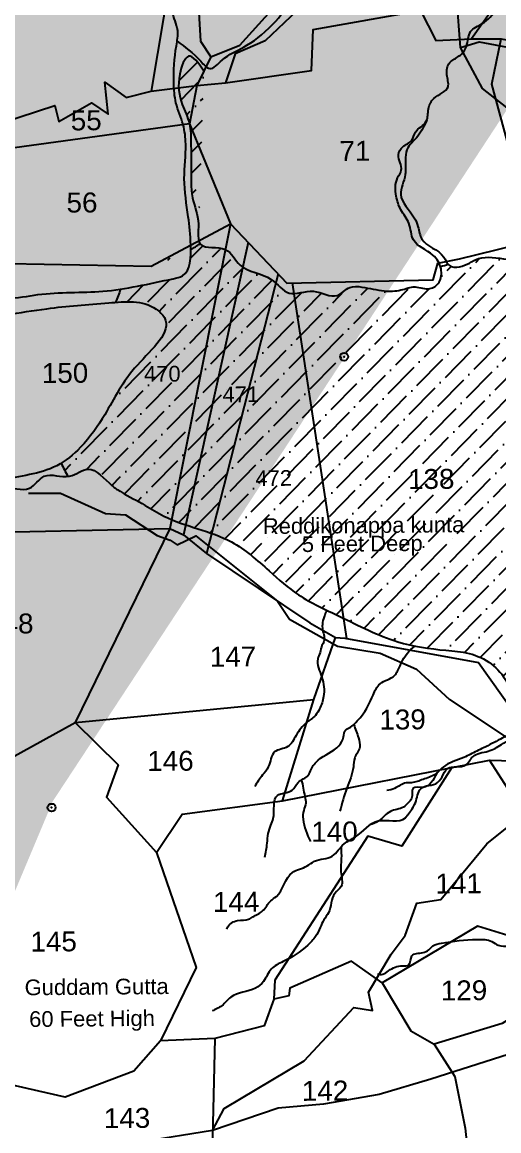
# Model space of a CAD drawing. Header units: inches. Extents: x 775633 to 782774, y 1566086 to 1574350.
# Drawn here: x 778771 to 779369, y 1570902 to 1572294 of the extents above; entities that cross this region are included whole.
import ezdxf
from ezdxf.enums import TextEntityAlignment as Align

# ---------------------------------------------------------------- set-up
doc = ezdxf.new("R2010")
doc.units = ezdxf.units.IN
doc.header["$MEASUREMENT"] = 0
doc.header["$PDMODE"] = 32
doc.header["$PDSIZE"] = 10
for name, color, linetype in [('PLOT', 7, 'Continuous'), ('PLOT NO', 7, 'Continuous'), ('ROADS', 6, 'Continuous'), ('STREAM', 4, 'Continuous'), ('tank', 4, 'Continuous'), ('VILLAGE NAME', 1, 'Continuous')]:
    doc.layers.add(name, color=color, linetype=linetype)
doc.styles.get("Standard").update_dxf_attribs({"font": 'arial.ttf'})
doc.linetypes.add('DOTS', pattern='A,1e-06,-3,["●",Standard,S=3,R=0,X=-1.25,Y=-1.25],-3', length=6.000001)
pattern_1 = [(45.51000898619894, (-725882.8851866524, -1537707.969483732), (9.487136345716396, 36.04716379213257), [46.23358375598424, -9.246716751196846, 0, -9.246716751196846])]

msp = doc.modelspace()

# ---------------------------------------------------------------- hatches: boundary and pattern name
at = {"layer": 'STREAM'}
h = msp.add_hatch(dxfattribs=at)
h.set_pattern_fill('ANSI36', color=4, scale=147.9474680191496, angle=0.5100089861989591, style=0)
h.set_pattern_definition(pattern_1)
edge = h.paths.add_edge_path()
edge.add_spline(control_points=[(778888.0947674213, 1571942.249309104), (778906.0674175455, 1571943.621728141), (778929.4768805464, 1571943.895383373), (778965.537255808, 1571909.685164966), (778904.7120147825, 1571860.046119701), (778880.6680664173, 1571808.174813827), (778850.145316388, 1571763.753286676), (778828.7497323204, 1571745.560548483), (778819.8193406942, 1571740.158344556)], knot_values=[687.4475450034502, 687.4475450034502, 687.4475450034502, 687.4475450034502, 713.6659355848765, 721.2752008645488, 755.9849847864906, 793.8907432272033, 819.6269429554839, 835.6328102319496, 835.6328102319496, 835.6328102319496, 835.6328102319496], degree=3, periodic=0)
edge.add_spline(control_points=[(778819.8193406942, 1571740.158344555), (778822.6800457507, 1571734.655040056), (778825.5407508074, 1571729.151735557), (778828.4014558643, 1571723.648431057)], knot_values=[0.02621023486247497, 0.02621023486247497, 0.02621023486247497, 0.02621023486247497, 9.458910608685201, 9.458910608685201, 9.458910608685201, 9.458910608685201], degree=3, periodic=0)
edge.add_spline(control_points=[(778828.4014558643, 1571723.648431057), (778829.1013993137, 1571723.724972584), (778838.2011348379, 1571725.111721169), (778857.5272051576, 1571742.352666433), (778877.5495307837, 1571715.395408788), (778900.6733689299, 1571700.535772965), (778923.4659540171, 1571689.073546099), (778943.7573637932, 1571676.129684137), (778955.1923393938, 1571670.912159593), (778958.512326384, 1571669.516057103)], knot_values=[570.409541596028, 570.409541596028, 570.409541596028, 570.409541596028, 571.4438740674337, 583.9407402024573, 602.4942412622689, 609.6379337460913, 627.0560290357306, 640.7375214490976, 646.2186833116612, 646.2186833116612, 646.2186833116612, 646.2186833116612], degree=3, periodic=0)
edge.add_line((778958.5123263842, 1571669.516057103), (779025.9254029891, 1572008.599564638))
edge.add_spline(control_points=[(779025.9254029889, 1572008.599564637), (779016.2908240475, 1572012.947651109), (778997.4132432479, 1572008.131157327), (778993.1091214269, 1572017.606645169), (778992.6464044866, 1572019.552722182)], knot_values=[132.6922681951101, 132.6922681951584, 132.6922681951584, 132.6922681951584, 148.6491287557309, 152.0180388227373, 152.0180388227373, 152.0180388227373, 152.0180388227373], degree=3, periodic=0)
edge.add_spline(control_points=[(778999.0028706775, 1572232.377899442), (778992.1265940117, 1572242.424159576), (778978.8844143329, 1572261.771022457), (778964.7827747781, 1572221.124848483), (778968.708639835, 1572194.469323109), (778982.8113454024, 1572167.117464762), (778982.5722506486, 1572140.376440338), (778983.8734433625, 1572109.818660572), (778981.4017987992, 1572074.288390283), (778994.2545327952, 1572047.541149212), (778991.309442301, 1572025.175666043), (778992.6464044866, 1572019.552722182)], knot_values=[0, 0, 0, 0, 13.57871532238463, 26.14958600847332, 45.60441899314641, 58.65912771742161, 71.09430079033505, 85.62333270070405, 105.7477728352393, 122.9582278421161, 132.6922681951102, 132.6922681951102, 132.6922681951102, 132.6922681951102], degree=3, periodic=0)
edge.add_line((778992.6464044868, 1572019.552722182), (778982.5160745761, 1572014.142462507))
edge.add_spline(control_points=[(778982.5160745762, 1572014.142462508), (778983.0450225149, 1571999.330820039), (778982.7154118784, 1571976.305504358), (778941.5469221442, 1571968.049860008), (778916.1470631401, 1571962.068522403), (778894.5801999874, 1571958.794655353)], knot_values=[134.2667623702977, 134.2667623702977, 134.2667623702977, 134.2667623705052, 154.5933270858329, 160.7754751888187, 194.5707788251395, 194.5707788251395, 194.5707788251395, 194.5707788251395], degree=3, periodic=0)
edge.add_spline(control_points=[(778894.5801999876, 1571958.794655353), (778892.4183891322, 1571953.279539937), (778890.2565782771, 1571947.764424521), (778888.0947674217, 1571942.249309103)], knot_values=[0, 0, 0, 0, 9.008784460029949, 9.008784460029949, 9.008784460029949, 9.008784460029949], degree=3, periodic=0)
h = msp.add_hatch(dxfattribs=at)
h.set_pattern_fill('ANSI36', color=4, scale=147.9474680191496, angle=0.5100089861989591, style=0)
h.set_pattern_definition(pattern_1)
edge = h.paths.add_edge_path()
edge.add_spline(control_points=[(779047.790511362, 1571986.273838157), (779046.6264354992, 1571987.076477277), (779038.7145758786, 1571993.388549583), (779034.1971792253, 1572004.866511167), (779025.9254029891, 1572008.599564638)], knot_values=[152.018038822689, 152.018038822689, 152.018038822689, 152.018038822689, 154.2507956193226, 167.9505723089263, 167.9505723089746, 167.9505723089746, 167.9505723089746], degree=3, periodic=0)
edge.add_line((779025.9254029891, 1572008.599564638), (778958.512326384, 1571669.516057102))
edge.add_spline(control_points=[(778958.5123263837, 1571669.516057102), (778964.3418179406, 1571667.064671689), (778970.3229996697, 1571664.910141784), (778976.365493245, 1571662.881413748)], knot_values=[646.2186833116612, 646.2186833116612, 646.2186833116612, 646.2186833116612, 655.8429339161721, 655.8429339161721, 655.8429339161721, 655.8429339161721], degree=3, periodic=0)
edge.add_line((778976.3654932452, 1571662.881413748), (779047.7905113625, 1571986.273838157))
edge = h.paths.add_edge_path()
edge.add_spline(control_points=[(779089.0501473257, 1571966.432167934), (779087.2887203905, 1571968.02354369), (779074.9911982941, 1571978.368346777), (779058.0070186539, 1571979.229479035), (779047.790511362, 1571986.273838157)], knot_values=[167.9505723089746, 167.9505723089746, 167.9505723089746, 167.9505723089746, 171.3429912265861, 190.9387725830392, 190.9387725830392, 190.9387725830392, 190.9387725830392], degree=3, periodic=0)
edge.add_line((779047.7905113623, 1571986.273838157), (778976.365493245, 1571662.881413748))
edge.add_spline(control_points=[(778976.365493245, 1571662.881413748), (778987.0881177275, 1571659.281362106), (778998.0038119403, 1571656.077457936), (779008.6075437667, 1571652.313857229)], knot_values=[655.8429339161721, 655.8429339161721, 655.8429339161721, 655.8429339161721, 672.9215164383656, 672.9215164383656, 672.9215164383656, 672.9215164383656], degree=3, periodic=0)
edge.add_line((779008.607543767, 1571652.313857229), (779089.0501473258, 1571966.432167934))
edge = h.paths.add_edge_path()
edge.add_spline(control_points=[(779111.9070155441, 1571953.172113948), (779109.8597929557, 1571953.099583894), (779101.3800360556, 1571953.76948527), (779094.7163915986, 1571961.312952607), (779089.0501473257, 1571966.432167934)], knot_values=[190.9387725830393, 190.9387725830393, 190.9387725830393, 190.9387725830393, 194.2449842418079, 205.1578832565673, 205.1578832565673, 205.1578832565673, 205.1578832565673], degree=3, periodic=0)
edge.add_line((779089.050147326, 1571966.432167934), (779008.6075437671, 1571652.31385723))
edge.add_spline(control_points=[(779008.6075437667, 1571652.313857229), (779017.2571768381, 1571649.243828143), (779044.027952926, 1571638.32741386), (779077.8570159627, 1571607.658500285), (779119.2140574004, 1571570.911074793), (779153.303157392, 1571555.825064093), (779172.5472626057, 1571546.52941919), (779174.1127435181, 1571545.769901631)], knot_values=[672.9215164383656, 672.9215164383656, 672.9215164383656, 672.9215164383656, 686.8527884299018, 717.0992592719932, 741.07956482844, 770.724284074509, 773.3520832219602, 773.3520832219602, 773.3520832219602, 773.3520832219602], degree=3, periodic=0)
edge.add_line((779174.1127435181, 1571545.769901631), (779111.9070155441, 1571953.172113949))
edge = h.paths.add_edge_path()
edge.add_spline(control_points=[(779174.1127435181, 1571545.769901631), (779196.5579455288, 1571534.880260699), (779236.9874176183, 1571514.014209268), (779292.045166976, 1571505.954862598), (779332.4059080135, 1571503.361636279), (779370.9826741456, 1571485.41315334), (779388.0606036417, 1571451.260612537), (779399.2166067315, 1571417.410237925), (779419.4529357152, 1571417.985801263), (779409.1355573046, 1571442.474107731), (779406.6944728186, 1571466.432189568), (779413.4954859258, 1571500.327576027), (779404.6384687985, 1571535.13388228), (779414.0812773008, 1571570.910756472), (779398.4177384488, 1571605.805546733), (779412.1925388807, 1571637.952038611), (779405.3707359112, 1571670.284131008), (779406.1765075158, 1571705.619742957), (779395.7264268224, 1571738.798714067), (779402.5817886787, 1571773.914745503), (779391.8255172027, 1571808.712075223), (779392.6991105971, 1571848.94663553), (779390.7358991534, 1571893.414127088), (779383.2961548413, 1571931.257094354), (779377.9373517917, 1571962.049648196), (779385.4367939988, 1571973.924816666), (779388.5628080412, 1571976.807764198)], knot_values=[773.3520832219602, 773.3520832219602, 773.3520832219602, 773.3520832219602, 811.0283539717001, 842.1464708557431, 856.9550956025921, 872.5325821268834, 903.7710007338881, 915.175899519073, 919.3565799677442, 927.7247633131324, 942.9014249416449, 961.8625679006645, 977.1170342081908, 996.8567546021686, 1015.828506247563, 1031.112217413526, 1046.875975930766, 1064.894971407948, 1084.833971268366, 1098.354386750265, 1118.038749836773, 1138.846098020694, 1159.388768206876, 1185.353356645419, 1198.466589222871, 1204.83458662566, 1204.83458662566, 1204.83458662566, 1204.83458662566], degree=3, periodic=0)
edge.add_line((779388.5628080415, 1571976.807764197), (779382.3168033939, 1571996.418948094))
edge.add_spline(control_points=[(779382.3168033941, 1571996.418948093), (779381.3954058609, 1571996.46174333), (779367.9449851031, 1571997.222269296), (779345.275340542, 1572002.932385186), (779325.3070428835, 1571985.258731104), (779309.3933692393, 1571986.165765936), (779306.0092645772, 1571989.325361515), (779305.6901433449, 1571989.664772762)], knot_values=[106.9499648945759, 106.9499648945759, 106.9499648945759, 106.9499648945759, 108.2965496522195, 126.5827085634035, 139.6870798933605, 146.3966149346238, 147.1422191260154, 147.1422191260154, 147.1422191260154, 147.1422191260154], degree=3, periodic=0)
edge.add_spline(control_points=[(779305.6901433452, 1571989.664772762), (779302.4409089335, 1571988.694750841), (779299.1916745221, 1571987.72472892), (779295.9424401105, 1571986.754707)], knot_values=[0, 0, 0, 0, 5.156974081058092, 5.156974081058092, 5.156974081058092, 5.156974081058092], degree=3, periodic=0)
edge.add_spline(control_points=[(779295.9424401105, 1571986.754707), (779296.2019650426, 1571985.885389182), (779297.7921992918, 1571979.461185735), (779296.6331466415, 1571967.299897811), (779281.3914374285, 1571955.969404299), (779264.038886131, 1571964.332370989), (779245.5745613612, 1571956.198937227), (779222.5753559354, 1571955.77779009), (779202.1043877264, 1571961.251054498), (779180.12369717, 1571963.314110378), (779164.0666619369, 1571943.330727975), (779138.8370512684, 1571961.058617546), (779119.4545815112, 1571953.439512993), (779111.9070155441, 1571953.172113948)], knot_values=[205.1578832565673, 205.1578832565673, 205.1578832565673, 205.1578832565673, 206.5187213269876, 215.0491710111281, 222.0895467404196, 231.6204738731967, 240.8070481715631, 251.4317638899504, 265.9102472117011, 273.6439594023619, 283.0227293489443, 298.3883919598538, 310.5775162561504, 310.5775162561504, 310.5775162561504, 310.5775162561504], degree=3, periodic=0)
edge.add_line((779111.9070155439, 1571953.172113948), (779174.1127435178, 1571545.769901631))
at = {"layer": 'tank'}
h = msp.add_hatch(dxfattribs=at)
h.set_pattern_fill('DASH', color=256, scale=120, angle=3.540536199359491, style=0)
h.set_pattern_definition([(3.540536199359491, (9849.89394026238, 587.0762645525392), (14.04504993975678, 15.89769078167449), [15, -15])])
h.paths.add_polyline_path([(779594.4093970313, 1572536.89153303), (779655.5762447614, 1572661.582442824), (779629.1636159363, 1572742.156592999), (779473.3424517078, 1572887.361474638), (779491.5891283776, 1573118.395356492), (779419.6716117333, 1573180.981945576), (779240.097225192, 1573191.298866271), (779152.2883093326, 1573089.818673895), (779020.1916603436, 1573024.373658841), (778851.6583255399, 1573049.593651552), (778722.8362053034, 1573146.754329245), (778645.7994665494, 1573148.440391546), (778545.4538844557, 1572981.569195145), (778440.3250787312, 1572958.141505901), (778367.3474664267, 1572830.644094496), (778284.8844939016, 1572760.71162457), (778168.3069829873, 1572733.716919079), (778018.6047360783, 1572716.930404854), (777922.7117722419, 1572749.375284163), (777843.5067296092, 1572796.913950286), (777837.218214887, 1572877.872205464), (777840.3082249892, 1572969.056084306), (777804.3881117599, 1573019.31667879), (777741.8922779085, 1573007.258893445), (777666.3377104161, 1572926.267782172), (777607.7871924299, 1572919.67664581), (777515.4825199395, 1572918.524951606), (777475.575475358, 1572884.464508526), (777458.7690111523, 1572836.000529323), (777495.0639044015, 1572785.604976487), (777534.4584723983, 1572752.923800484), (777511.8577585144, 1572697.390090137), (777427.6233665072, 1572672.786038606), (777472.5423198015, 1572629.120837173), (777353.8839326029, 1572484.586158462), (777352.3991617342, 1572483.006671366), (777366.5327854117, 1572440.818081121), (777425.9394261366, 1572419.511822308), (777439.2989479204, 1572384.347064164), (777432.7954760054, 1572326.335672028), (777417.4208818959, 1572259.219894185), (777401.2566482337, 1572229.198784039), (777346.1788502539, 1572203.50922548), (777341.8825181851, 1572164.447626819), (777378.1898482076, 1572138.195504691), (777417.4546387377, 1572094.797965045), (777466.9414384316, 1572068.124227044), (777508.4527342845, 1572057.053475143), (777507.695693476, 1572018.239213209), (777550.9466229951, 1571971.748310565), (777546.9516446952, 1571939.2182875), (777481.2723390469, 1571898.660799535), (777436.9731763303, 1571902.4449668), (777408.003099014, 1571888.949785359), (777379.3623935151, 1571870.066320417), (777329.4540594887, 1571836.047403824), (777268.5288283179, 1571817.562803993), (777210.1344972557, 1571766.723261261), (777244.1887214815, 1571683.270253563), (777321.742097382, 1571656.909605196), (777371.571983383, 1571619.270316698), (777401.8005298004, 1571553.878239697), (777394.0004365873, 1571492.126555064), (777375.6745085891, 1571441.907192216), (777333.6292929865, 1571402.049862988), (777309.2409859045, 1571352.447198987), (777329.4608715805, 1571300.133661664), (777329.1973822227, 1571228.955357532), (777366.426836996, 1571195.828541737), (777414.9320186541, 1571205.46564547), (777418.2961939309, 1571278.648185124), (777488.8526656542, 1571329.423670735), (777624.6374070662, 1571341.060248276), (777691.0041782461, 1571344.519151064), (777725.2858712607, 1571323.764602903), (777738.337594928, 1571277.61441845), (777720.5778523549, 1571215.772223633), (777691.9238288486, 1571164.244722502), (777688.5657570756, 1571124.223077036), (777721.0525815259, 1571076.413244569), (777766.9129616842, 1571016.812377971), (777813.7831090281, 1570955.905295483), (777875.052967204, 1570903.550530862), (777924.1370717313, 1570865.298326452), (777988.9095061625, 1570812.433111487), (777995.2315202967, 1570806.555577732), (778067.692140506, 1570740.550959096), (778171.7874463088, 1570615.063734651), (778321.8311655903, 1570624.68210395), (778372.2033478963, 1570629.69007318), (778403.3536240859, 1570647.20877876), (778456.0742763709, 1570716.59059017), (778673.130541053, 1570991.54642087), (778809.451948725, 1571316.03776724), (779200.9092437384, 1571911.578157395), (779469.0000000008, 1572321.000000001)])
h.paths.add_polyline_path([(778043.1732338169, 1572147.172888004), (778599.0378221896, 1572159.56617276), (778603.3422497623, 1571966.503646728), (778047.4776613895, 1571954.110361972)], flags=24)

# ---------------------------------------------------------------- linework, layer by layer
for p in [(779175, 1571874, 36), (778808, 1571308, 35)]:
    msp.add_point(p)
at = {"layer": 'PLOT'}
for points in [[(779157.4789283595, 1572703.136870361), (779055.5600360888, 1572666.466732972), (778991.6332912527, 1572612.553937637), (779010.7466034791, 1572527.811272376), (778941.0494821973, 1572492.196943337), (778936.3573452749, 1572469.876552755), (778991.519836097, 1572327.761145545), (778994.6663260693, 1572270.02075153), (779007.6396703543, 1572250.312208593), (778990.3660710012, 1572214.443590291)], [(779007.6396703543, 1572250.312208593), (779044.115303894, 1572264.945900647), (779091.9461102281, 1572317.624381978), (779070.6443418565, 1572338.209877223), (779090.651415085, 1572375.616515078), (779054.4568965356, 1572410.977684986), (779060.0055048985, 1572431.051491272), (779077.736090767, 1572464.294397409), (779121.9991357774, 1572476.64063815), (779123.4295502068, 1572507.660162133), (779150.9587758943, 1572479.565254613)], [(779150.9587758943, 1572479.565254613), (779082.8335073811, 1572441.370892114), (779072.2968299307, 1572413.119205642), (779118.4741190455, 1572382.500961059), (779085.2493523196, 1572342.098638106), (779123.7382250675, 1572315.694776226), (779075.941198654, 1572270.382718737), (779038.4405785413, 1572253.924817759), (779026.3535673316, 1572217.710066496)], [(778916.8380511475, 1572431.089301089), (778956.1635388252, 1572347.160997325), (778932.7174592188, 1572207.210145338), (778990.3660710012, 1572214.443590291), (779026.3535673316, 1572217.710066496), (779134.0826426349, 1572233.261842505), (779136.1670363022, 1572284.589830284), (779270.6314411219, 1572308.654979454), (779290.1486577294, 1572270.6453802), (779334.6532835572, 1572272.824980034)], [(779440.7867982069, 1572422.473452509), (779334.6532835572, 1572272.824980034), (779371.9684027606, 1572272.856337837), (779584.7278579748, 1572232.872288457), (779744.8261521359, 1572232.492730554), (779879.5861447805, 1572222.554993325), (779939.1067312185, 1572229.701872285), (780292.1010476982, 1572219.005548084)], [(778465.0317179216, 1571990.380302468), (778626.8931343853, 1571991.702533439), (778663.7882443459, 1571992.503244917), (778932.717256529, 1571987.546632023), (779032.3148926236, 1572040.738292994), (779103.2274515457, 1571966.460176293), (779286.7050980227, 1571970.62836814), (779292.496778952, 1571991.3531036), (779319.7996524642, 1571996.879279536), (779413.5659397629, 1572019.949449752), (779360.4823616866, 1572215.937260844), (779371.9684027606, 1572272.856337837)], [(778654.3836585807, 1572137.754960553), (778811.9893088168, 1572189.123868464), (778817.2534449596, 1572169.142440891), (778858.0345967305, 1572192.523040138), (778879.1040696704, 1572178.361962824), (778874.8583492744, 1572218.380759153), (778901.3554233729, 1572199.485125307), (778932.7174592188, 1572207.210145338)], [(778990.3660710012, 1572214.443590291), (778980.8678698875, 1572166.341663265), (779032.3148926236, 1572040.738292994)], [(778980.8678698875, 1572166.341663265), (778739.5082519506, 1572133.365979926), (778745.3848270094, 1572115.514355664), (778667.7750268974, 1572119.96610527), (778663.7882443459, 1571992.503244917)], [(779032.3148926236, 1572040.738292994), (778956.3182034474, 1571658.479757637)], [(779054.6520573264, 1572017.340991419), (778973.5680807149, 1571650.215515383)], [(779092.0544220747, 1571978.163485263), (779002.1575416487, 1571627.127405279)], [(779109.8550885911, 1571966.610741024), (779178.0195070938, 1571520.183445598)], [(778682.8352375308, 1571652.397352235), (778956.3182034474, 1571658.479757637), (778973.5680807149, 1571650.215515383), (779002.1575416487, 1571627.127405279), (779131.9040596576, 1571540.090137798), (779164.1831656327, 1571521.522729417), (779175.9668432479, 1571520.557838446), (779343.4505769254, 1571490.009869251), (779432.353335609, 1571365.375042656)], [(778956.3182034474, 1571658.479757637), (778837.5838859831, 1571415.03491833), (779137.0665001748, 1571443.897056584), (779164.1831656327, 1571521.522729417)], [(778939.5976989975, 1571251.557801142), (778971.7387810545, 1571299.988492075), (779097.8540123629, 1571316.655866873), (779137.0665001748, 1571443.897056584)], [(778738.2228378828, 1570964.354691891), (778684.9982478414, 1570966.734765791), (778657.3985244259, 1571006.141785393), (778670.0467792174, 1571008.404199644), (778662.6231393269, 1571033.497707976), (778635.5695132907, 1571065.26569686), (778648.5641955787, 1571172.571548881), (778735.6197739593, 1571268.398170394), (778721.5395139419, 1571314.784824079), (778728.7495841752, 1571354.975021735), (778837.5838859831, 1571415.03491833), (778891.4540423041, 1571361.733019492), (778876.6842510889, 1571321.191012939), (778939.5976989975, 1571251.557801142), (778989.2565189437, 1571107.560793386), (778944.7312476821, 1571015.235171664)], [(779097.8540123629, 1571316.655866873), (779357.4795163237, 1571367.49975471)], [(779669.2761726445, 1571284.215330621), (779673.3687365036, 1571258.548725134), (779650.0678156347, 1571246.47993159), (779651.3636461189, 1571228.646746007), (779504.2684677322, 1571139.123380597), (779357.4795163237, 1571367.49975471), (779432.353335609, 1571365.375042656)], [(779310.2332547295, 1571358.247259911), (779247.3745086403, 1571259.702478264), (779204.6431462362, 1571272.344647604), (779087.8695115135, 1571091.296470854), (779086.7728671976, 1571067.54932585)], [(779504.2684677322, 1571139.123380597), (779402.2525968335, 1571140.748259419), (779342.4470565189, 1571159.264068359), (779222.5018925958, 1571088.306489871), (779258.4952935402, 1571028.000425604), (779288.0718667272, 1571011.0365935), (779313.9968511814, 1570970.650927214), (779326.700403438, 1570905.908692515), (779334.8335439716, 1570830.551120665)], [(779504.2684677322, 1571139.123380597), (779507.8975695227, 1571120.815210231), (779373.2708802924, 1571036.969399771), (779288.0718667272, 1571011.0365935)], [(779222.5018925958, 1571088.306489871), (779184.0308864305, 1571115.422523494), (779106.6851804401, 1571081.281644703), (779105.6505797126, 1571071.696844462), (779086.7728671976, 1571067.54932585), (779074.5190642895, 1571034.068215865), (779012.568908094, 1571018.402116731), (779009.4475216493, 1570876.20193497)], [(779012.568908094, 1571018.402116731), (778944.7312476821, 1571015.235171664), (778911.3418006806, 1570977.115571511), (778825.0722952057, 1570944.746829272), (778738.2228378828, 1570964.354691891), (778729.5561673753, 1570946.640175622), (778728.5792319472, 1570908.778106143), (778737.2952679824, 1570840.157528618)]]:
    msp.add_lwpolyline(points, dxfattribs=at)
at = {"layer": 'ROADS', "linetype": 'DOTS', "ltscale": 3.5}
for points in [[(780043.5571862585, 1571615.908597986), (780030.500664701, 1571622.177747258), (779995.719456963, 1571623.834338748), (779969.9621628679, 1571638.5431145), (779956.5922551327, 1571653.142755229), (779916.8903301405, 1571675.652149308), (779867.634622989, 1571724.857340603), (779840.8156399985, 1571749.11469836), (779817.993033471, 1571765.993758354), (779790.6393557242, 1571832.593758863), (779746.3770064386, 1571903.641307421), (779648.7715532689, 1571980.007453563), (779521.43668537, 1572056.108961205), (779462.75940167, 1572121.236834195), (779379.5277615436, 1572186.392546724), (779348.7362003864, 1572210.496915016), (779320.7787233251, 1572262.097398121), (779311.7715548817, 1572382.966696616)], [(779320.7787233251, 1572262.097398121), (779344.5679387392, 1572269.289422957), (779422.3884931081, 1572254.453011414), (779584.7278579748, 1572232.872288457), (779742.9673058297, 1572205.479078165), (779959.8220589261, 1572179.561965729), (780287.0894651896, 1572163.436041648), (780585.0440213257, 1572152.562652971), (780721.2302764929, 1572211.416686156)], [(778778.9551355401, 1571702.809352404), (778819.1482575289, 1571702.883339024), (778875.7636307138, 1571676.993311263), (778900.7736761956, 1571675.51310167), (778940.5322679637, 1571649.636234258), (778956.8078644264, 1571643.749864583), (778965.6630333622, 1571637.923104205), (778988.8285562957, 1571649.186590787), (779091.5551842712, 1571567.157190644), (779106.5119183685, 1571544.696645913), (779166.4563667257, 1571510.491863117), (779220.1183888803, 1571501.903228625), (779265.7535277635, 1571481.839935738), (779307.0668360773, 1571443.82732751), (779392.0804958686, 1571387.333374414)], [(779010.032808139, 1570902.865677723), (779024.3617959174, 1570930.312011496), (779124.8461704182, 1570990.140239512), (779186.9978606023, 1571057.263707568), (779210.4248400393, 1571053.298813266), (779205.4856324722, 1571076.347843738), (779233.817985914, 1571124.168712713), (779251.4313181012, 1571147.472230746), (779266.2172341284, 1571188.110633262), (779296.4705719831, 1571192.831235805), (779354.2109201388, 1571262.785427334), (779383.5719907533, 1571286.51355203), (779427.8263156172, 1571311.088535806), (779447.7082725372, 1571322.014147827), (779465.3664703933, 1571360.778635083), (779485.0989775155, 1571402.554020636)], [(780008.0355782437, 1571307.630106834), (779921.3420902302, 1571263.114677449), (779915.548134333, 1571243.46460729), (779879.9449978599, 1571217.57468107), (779802.0112246091, 1571177.06534179), (779716.7933241508, 1571142.870829893), (779624.7053001444, 1571099.314043885), (779570.3894050026, 1571089.249483771), (779542.8688148176, 1571080.987704625), (779469.1483265993, 1571026.248847568), (779371.7444461389, 1570995.353065098), (779283.8349585964, 1570967.044196366), (779218.8856999073, 1570947.948335195), (779149.1330917997, 1570935.738000944), (779092.0731467311, 1570930.725773359), (779010.032808139, 1570902.865677723), (778921.634648761, 1570888.669813321)]]:
    msp.add_lwpolyline(points, dxfattribs=at)
at = {"layer": 'STREAM', "color": 4}
for points in [[(778637.2645088013, 1571986.450040909), (778700.2000049457, 1571961.278827669), (778752.298069719, 1571947.59703001), (778790.7780571205, 1571951.881762254), (778872.3846977754, 1571956.148899646), (778960.4431829408, 1571971.817954246), (778972.0929368173, 1571975.424048096), (778982.5160745764, 1572014.142462508), (778979.4374488229, 1572049.607660005), (778974.4440513323, 1572097.517458216), (778976.2635212967, 1572140.880848932), (778972.9330590037, 1572165.257572176), (778964.0409900644, 1572192.568279087), (778961.2458263771, 1572217.523146602), (778964.5060423387, 1572264.205504932), (778966.1737521058, 1572283.322510021), (778959.3257661795, 1572307.697162921), (778960.5670962727, 1572333.422640251), (778958.903971649, 1572355.081441983), (778952.8205173628, 1572377.802931584), (778933.7748597777, 1572411.429518823), (778923.1551222561, 1572441.676680416), (778920.5399537, 1572474.880793378), (778927.0640164367, 1572494.772266446), (778964.9123372904, 1572528.078967713), (778969.3975985462, 1572545.376537237), (778970.1900265501, 1572572.171542453), (778972.1197432529, 1572615.389454002), (778965.7672329489, 1572634.135992697), (778955.0358340349, 1572652.585987542), (778949.5909267946, 1572668.795419085), (778940.7347475004, 1572684.318285002), (778939.1335051805, 1572704.768575708), (778930.3025747153, 1572717.454995295), (778926.4280284601, 1572742.747929938), (778915.4785414531, 1572764.410331227), (778912.90872385, 1572779.786522344), (778895.5743120688, 1572814.549895005), (778879.4660716441, 1572828.211161939), (778865.6274245845, 1572846.76165923), (778843.0143613201, 1572867.579670895), (778826.4844078983, 1572876.896184091), (778816.3489940963, 1572873.319351104), (778803.1092302497, 1572860.151596598), (778789.7355772681, 1572862.024909853), (778783.6051096432, 1572867.648539603), (778781.1498993419, 1572893.148195373), (778773.1507078402, 1572903.859712613), (778771.3948833714, 1572917.886705109), (778759.5213477169, 1572926.933784858), (778755.3369068012, 1572931.911764002), (778747.8283415816, 1572943.881446531), (778740.7530780968, 1572949.46060065), (778733.4834993335, 1572960.764330618), (778727.7707097444, 1572982.404318792), (778718.0770735489, 1573000.247441879), (778715.9694892564, 1573011.512933496), (778709.2482176991, 1573019.602834589), (778702.1523565329, 1573060.805564873), (778705.5675450529, 1573085.13816585), (778701.2572967666, 1573108.139547482), (778701.737801451, 1573137.356495884), (778697.3666310243, 1573158.764638934), (778695.5780224144, 1573171.839771661), (778684.6139531662, 1573182.46569202), (778674.2419671058, 1573189.197433115), (778671.2646214177, 1573204.718123872), (778655.544384819, 1573217.390719963), (778648.4954995795, 1573226.519560497), (778641.452812243, 1573234.952130325), (778632.6036713065, 1573242.81155563), (778630.136919562, 1573253.791656455)], [(778965.4548390293, 1572269.837597305), (778995.0863694844, 1572244.812872967), (779006.3656411974, 1572235.588048711), (779021.9474550907, 1572246.171001166), (779048.2645953947, 1572262.195554994), (779085.6216623306, 1572291.503588871), (779101.32226378, 1572321.16899522), (779083.1886636016, 1572338.062765359), (779079.8124380987, 1572346.285230963), (779087.5718134411, 1572361.025427342), (779101.3954527294, 1572377.922306855), (779078.6461498407, 1572393.858033547), (779066.1277266915, 1572414.873035883), (779079.9323004452, 1572447.272398469), (779100.6458904266, 1572462.127925442), (779129.8707024127, 1572477.352615483), (779141.7352675183, 1572488.978291426), (779157.3690521368, 1572521.610788972), (779174.241282925, 1572573.826227502), (779192.7608346606, 1572603.011544471), (779231.8164571875, 1572636.544321527), (779296.7912402537, 1572638.32227481), (779332.8989514497, 1572638.937107719), (779356.0708773623, 1572641.49075013), (779377.431735029, 1572649.60331103), (779411.6395423801, 1572665.75264567), (779439.2360689617, 1572665.998298115), (779458.7978116272, 1572645.339409938), (779472.807692847, 1572607.1844067), (779494.661723821, 1572579.679849975), (779510.7536474646, 1572566.208292089)], [(778999.0028706775, 1572232.377899443), (778979.7643952051, 1572251.015529413), (778968.8669134802, 1572228.740622651), (778971.9052620248, 1572190.483841873), (778980.8678698875, 1572166.341663265), (778982.7774911015, 1572141.886074999), (778983.2601999331, 1572113.229693807), (778984.7419444108, 1572073.559223877), (778992.0927442929, 1572040.414659879), (778995.0525904549, 1572014.737377979), (779025.9254029891, 1572008.599564638), (779044.4755906418, 1571988.947053812), (779083.55711209, 1571970.870222946), (779106.0145740076, 1571953.782732867), (779136.4931260699, 1571956.101242554), (779166.3557167586, 1571950.907883001), (779181.9722148364, 1571960.827922658), (779197.2165525169, 1571961.418553175), (779225.3729743273, 1571956.629883219), (779246.3029526814, 1571957.726056831), (779264.0224031273, 1571961.523225734), (779282.7048354645, 1571959.414886662), (779294.0133901536, 1571967.476851012), (779296.5966157399, 1571984.104835746), (779286.3375275866, 1572001.394691362), (779262.0548635346, 1572020.546489538), (779256.2351951147, 1572041.439091792), (779246.1703601775, 1572058.240157888), (779240.3827645772, 1572075.529708612), (779242.038187009, 1572098.428140916), (779246.7388637501, 1572108.036499348), (779243.021941924, 1572127.313578635), (779248.4284888462, 1572137.282527254), (779259.8757996038, 1572145.710831946), (779264.4032150502, 1572155.599841717), (779278.105942809, 1572169.540103209), (779280.8032002526, 1572185.153986088), (779287.6009510302, 1572198.14699762), (779305.3741745439, 1572212.832124319), (779303.8220941506, 1572227.876703433), (779307.5847302785, 1572243.085955347), (779319.3633725683, 1572251.412967099), (779328.3211405289, 1572263.338206571), (779333.6957516118, 1572282.019056444), (779348.2857742293, 1572292.046819731), (779366.6174181197, 1572310.025263857), (779389.9682111738, 1572338.691007784)], [(779278.9382178655, 1572171.450198919), (779267.4077697753, 1572150.972971862), (779253.7220859351, 1572133.511709635), (779251.8854811366, 1572120.831719797), (779251.6586234041, 1572102.516122383), (779246.032697924, 1572077.528405781), (779262.8745010362, 1572048.384177811), (779267.6516442671, 1572037.321659711), (779272.6670911422, 1572021.390634396), (779299.9905083105, 1571998.98759913), (779306.7100371912, 1571988.721679674), (779319.7894034071, 1571986.695030754), (779343.4806622057, 1571997.036822478), (779379.5496305183, 1571996.578602335), (779418.8891672939, 1571991.530970521), (779435.2246441445, 1571983.753186048), (779449.4405907234, 1571983.743110642), (779467.2710157651, 1571976.934882558), (779482.1351082015, 1571980.892192341), (779491.071617949, 1571975.097645374), (779503.7711699198, 1571969.148395377), (779519.8994419335, 1571969.291962337), (779536.4043928275, 1571957.827310107), (779570.0723446254, 1571934.832991321), (779590.9151664132, 1571913.414603037), (779613.8431920549, 1571896.25840834), (779635.5030478549, 1571885.731828679), (779674.6761075701, 1571878.797203992), (779705.2782101939, 1571879.555164701), (779722.5268551987, 1571879.465927783), (779738.3872102036, 1571871.595434793), (779760.359905886, 1571850.838764894), (779770.314452793, 1571850.049282271)], [(778982.6628710853, 1572008.118664576), (778994.1775244377, 1572015.819349845)], [(779305.6901433452, 1571989.664772762), (779295.9424401105, 1571986.754707)], [(778303.9682904414, 1570913.056156272), (778322.5737117615, 1570934.041730565), (778322.9037602784, 1570953.234580571), (778309.6906178445, 1570966.595977839), (778290.5873775769, 1570982.341845179), (778274.8986360885, 1571000.532595756), (778268.8402906917, 1571017.132932214), (778266.276577208, 1571029.660750732), (778272.4853380031, 1571055.181463087), (778289.7497028317, 1571092.429430198), (778297.7151112731, 1571118.333313861), (778302.1553738746, 1571186.741415705), (778305.299617955, 1571234.864970171), (778321.2759904354, 1571277.38871524), (778328.7495075781, 1571311.856126243), (778357.2411608179, 1571349.211906558), (778361.519198898, 1571377.147688044), (778384.3101985061, 1571401.855308819), (778406.3333652429, 1571428.064070805), (778425.4678185044, 1571482.144818927), (778476.8232411535, 1571523.994458952), (778505.9080525492, 1571548.534158223), (778549.1133940413, 1571570.233939301), (778575.4989587413, 1571585.482116654), (778587.5475081506, 1571600.068623025), (778617.0295082529, 1571618.915731012), (778635.6188275858, 1571634.286840942), (778653.1932313123, 1571650.630503559), (778668.8443401712, 1571674.682963268), (778696.5382707997, 1571689.875177687), (778726.9964841497, 1571692.625440793), (778748.4658520955, 1571707.865318871), (778780.2088994673, 1571708.965755803), (778798.7352472872, 1571723.852293896), (778830.4870303709, 1571723.971363409), (778853.4861089627, 1571732.84549125), (778883.692933158, 1571712.18023942), (778895.2869062484, 1571704.17018631), (778925.2901524608, 1571687.425605011), (778948.7166614954, 1571674.024815429), (779033.6595937703, 1571641.467711689), (779080.9125826645, 1571605.03847636), (779117.6316105337, 1571575.215438926), (779169.4112738739, 1571548.03897227), (779242.3040071754, 1571516.294431738), (779302.736749728, 1571505.526174316), (779331.6831901206, 1571501.596366144), (779359.4546881076, 1571488.44362498), (779392.6180229452, 1571436.506588214), (779405.9998897915, 1571418.421478757), (779414.2203518581, 1571419.081896705), (779412.605128828, 1571435.510036749), (779408.2283266417, 1571465.126356196), (779410.834160387, 1571502.438848186), (779407.6298485473, 1571532.359217233), (779409.5344313143, 1571571.251833193), (779403.2894702998, 1571608.151410589), (779408.9423518751, 1571637.765871098), (779406.8172918418, 1571668.789283251), (779404.283000997, 1571704.243686165), (779398.3682223153, 1571743.128739342), (779399.9801470663, 1571769.750800702), (779394.091787477, 1571808.131757687), (779392.2476742372, 1571849.135569619), (779390.0263806577, 1571889.597790446), (779381.8109953161, 1571940.153231205), (779381.5807422095, 1571966.019800516), (779392.7384158627, 1571979.79952891), (779416.2089601215, 1571980.7405608), (779451.0148017546, 1571975.507122123), (779467.5219293125, 1571976.953502107)], [(777858.0950902016, 1571487.634358231), (777866.8211996027, 1571503.261820937), (777862.8720550188, 1571543.025633773), (777860.9201436229, 1571575.897674459), (777885.1219388882, 1571591.037720871), (777891.6414479427, 1571605.350230408), (777893.5259864896, 1571622.759974695), (777908.3739608887, 1571650.204552744), (777916.7408858759, 1571674.280030364), (777928.3094210913, 1571694.384925436), (777937.4289976077, 1571720.772987459), (777950.1393610432, 1571734.800518995), (777973.6421388686, 1571733.922660112), (778000.8100530517, 1571736.773445232), (778018.1291445973, 1571746.276333824), (778034.939635111, 1571764.036363733), (778059.0002062737, 1571773.816683284), (778071.7376248464, 1571784.800665255), (778095.8860137933, 1571792.500218306), (778129.100994474, 1571824.755470219), (778132.8133137489, 1571847.616801824), (778131.7337159547, 1571870.090657251), (778130.8353720405, 1571897.694018044), (778144.4003471932, 1571913.468437901), (778174.4096370041, 1571914.822638261), (778202.8529053892, 1571896.595788573), (778213.3368533752, 1571891.906040849), (778232.6069320578, 1571892.325156964), (778259.3541035976, 1571918.000482946), (778297.7096351595, 1571934.865227038), (778339.1879908477, 1571943.06129357), (778397.8646820846, 1571949.888557111), (778447.0764878562, 1571944.673916566), (778480.7210403169, 1571941.278912303), (778532.2405383317, 1571945.650938778), (778580.5880940652, 1571939.776359184), (778607.0600050222, 1571923.053856515), (778659.3066001891, 1571914.203812645), (778700.6931209126, 1571918.050815037), (778801.838311716, 1571934.256983772), (778879.7418328943, 1571941.559771801), (778938.9839814028, 1571933.738497039), (778949.5213396875, 1571923.048651444), (778915.658249127, 1571863.53910846), (778874.5603691363, 1571801.07201921), (778844.3640315819, 1571760.260518563), (778814.4959795659, 1571737.17506591), (778743.3746596789, 1571718.731575228), (778673.4573143087, 1571685.643847009), (778624.3413928715, 1571635.114882648), (778560.5308534543, 1571591.190925261), (778533.035505615, 1571568.525501682), (778492.4289168273, 1571547.093811494), (778461.9987133285, 1571520.553570839), (778438.8973796482, 1571501.193181786), (778415.822837841, 1571478.82300122), (778401.299672635, 1571440.255473488), (778372.5925551436, 1571404.700463266), (778351.1485453998, 1571383.712997289), (778340.3578704405, 1571365.556745581), (778335.01001591, 1571343.184051701), (778318.2666784343, 1571317.039275077), (778284.1676041924, 1571302.780142869), (778209.6774081993, 1571270.136394177), (778185.1760097947, 1571261.93653087), (778155.5021221866, 1571248.164788798), (778134.3438901361, 1571243.985557243), (778101.7771908925, 1571244.616626168), (778072.2136974433, 1571252.949226446), (778043.6127027893, 1571256.685504975), (778017.3066110492, 1571244.17170502), (777986.9637328906, 1571236.533825085), (777960.5920616812, 1571231.387204284), (777933.2388015967, 1571232.985662454), (777914.2825679877, 1571222.993214665), (777880.5910958971, 1571211.948618656), (777869.854277195, 1571210.318098666)], [(778894.5801999876, 1571958.794655354), (778888.0610096178, 1571942.163187701)], [(778819.7954939434, 1571740.204219936), (778828.4014558643, 1571723.648431058)], [(779153.3318266545, 1571555.689105439), (779150.5838176094, 1571549.540720166), (779148.043612645, 1571530.806433607), (779149.7249548319, 1571516.396452653), (779147.1725573868, 1571511.475275098), (779144.9419239131, 1571502.811082707), (779141.8408544904, 1571494.715431152), (779146.898915119, 1571472.043873781), (779149.2031618045, 1571447.295865643), (779144.1470970435, 1571431.979181418), (779139.0268744747, 1571423.865556227), (779128.1430899221, 1571414.941348845), (779114.7320997019, 1571398.580719442), (779104.1826750101, 1571384.65587499), (779087.8002519368, 1571377.882721229), (779079.8359069123, 1571359.146706429), (779072.7145236114, 1571348.998255973), (779062.7471517257, 1571334.502303622)], [(779075.2934869844, 1571245.774664354), (779078.4360777307, 1571263.290429048), (779079.8500417969, 1571275.468432281), (779083.053541549, 1571286.141696401), (779086.0258859342, 1571294.278432756), (779091.3242446238, 1571323.3990122), (779109.748070684, 1571329.953487423), (779117.126120833, 1571339.604891599), (779130.0191392757, 1571348.595318366), (779133.6844835933, 1571356.083515552), (779142.2906091402, 1571367.520983259), (779168.4631639067, 1571385.794417957), (779174.2292547708, 1571396.851578547), (779176.642784189, 1571405.216190178), (779182.8306403286, 1571408.821535279), (779189.5295218104, 1571414.916613728), (779196.7456307819, 1571422.791444645), (779211.2895794362, 1571449.328381451), (779220.2258288963, 1571463.608998545), (779238.2610700466, 1571473.887816284), (779245.0838936779, 1571486.019445894), (779261.42593608, 1571508.952172277), (779264.0375195188, 1571510.890942561)], [(779027.855322784, 1571155.522889411), (779028.9473131716, 1571158.20773261), (779041.3727844378, 1571166.343690534), (779055.1948073679, 1571168.027204086), (779060.3016825111, 1571170.970708814), (779072.7331458044, 1571178.437935234), (779082.8873690409, 1571191.012196829), (779089.9788677557, 1571196.648490595), (779110.0535170098, 1571226.623835411), (779128.5042917186, 1571234.813428001), (779137.6022408567, 1571240.690488476), (779160.0857977287, 1571247.132563984), (779174.9005991474, 1571262.646357564), (779189.1074074865, 1571271.244034281), (779217.816989959, 1571291.463057935), (779251.9286676636, 1571295.333519219), (779254.5787878972, 1571298.478077717), (779263.3861047556, 1571311.932057319), (779266.6501706853, 1571321.324017426), (779269.6990053244, 1571329.822370646), (779278.3546259128, 1571335.249648206), (779289.9350858126, 1571338.027838663), (779297.8914383925, 1571346.79279925), (779304.6423257177, 1571357.152357587), (779327.820650792, 1571361.69149624), (779336.3157881247, 1571371.980820707), (779355.6711408091, 1571378.840895778), (779372.3347042054, 1571387.237502127), (779383.4410876769, 1571393.132457423), (779399.3032928184, 1571391.267318043), (779420.1199067913, 1571382.525368494), (779421.6963893268, 1571395.560336128), (779413.0997478776, 1571418.503935697)], [(779398.5563245353, 1571423.670768138), (779389.9932442366, 1571410.315810618), (779380.3683428278, 1571399.230110587), (779370.9689623131, 1571393.876756082), (779349.9619207699, 1571383.150373305), (779341.287725776, 1571379.028976497), (779325.1649629488, 1571370.91963483), (779299.3150497135, 1571358.950105032), (779289.2123000382, 1571349.913949015), (779273.9341063322, 1571343.405286769), (779259.3701898197, 1571339.354020727), (779252.7465957638, 1571339.172501793), (779238.3315540233, 1571332.181338593), (779228.4185244429, 1571329.396975159)], [(779187.0040738515, 1571412.187411903), (779193.0538404721, 1571395.442386405), (779194.5197268375, 1571384.094575429), (779188.2723005882, 1571370.40594852), (779186.5538010097, 1571359.029791505), (779178.3142607831, 1571332.412839064), (779169.7211312368, 1571303.570079993)], [(779216.6483786928, 1571099.019113148), (779223.6691438353, 1571099.081608988), (779230.7973431814, 1571103.338661508), (779248.4761184689, 1571109.569509093), (779256.2110345573, 1571110.722912954), (779259.9716344564, 1571121.93879679), (779273.9771253115, 1571126.112447937), (779281.184160356, 1571129.647168249), (779286.3529589542, 1571134.46520952), (779297.1065373428, 1571138.03149964), (779341.5487507675, 1571142.596054362), (779360.4730621167, 1571139.988060684), (779368.1111141914, 1571135.428623978), (779396.8344254182, 1571135.314124339), (779410.6319202778, 1571130.728026459), (779429.1658625414, 1571130.337717708), (779443.0791072522, 1571128.610589858), (779458.2943314232, 1571126.339778314), (779485.3219990144, 1571129.356816801), (779503.1065452085, 1571129.885326041), (779520.4892289855, 1571133.927088931), (779528.2219863874, 1571139.548822185), (779543.7665823211, 1571141.908336735), (779558.1862798992, 1571145.738633275), (779597.6196424966, 1571150.039679232), (779604.9950205337, 1571154.177452496), (779626.301765909, 1571154.552207125), (779646.8771985786, 1571153.809888608), (779656.3154848868, 1571155.189575217), (779667.6231227629, 1571154.734941003), (779688.6350551902, 1571146.59263087), (779700.6673761811, 1571147.995425062), (779720.417627037, 1571156.685673788), (779743.3326582992, 1571163.738224163), (779756.5944680956, 1571172.740914407), (779779.1603576448, 1571177.384089329), (779792.6058807836, 1571186.493825546), (779810.4373295868, 1571189.556525209), (779830.7180701073, 1571197.411829851), (779877.5512484917, 1571208.40744806), (779888.1317838286, 1571209.538755917), (779897.4369792808, 1571213.977536104), (779907.1518762945, 1571219.04223464), (779910.2000660854, 1571226.536724252), (779909.5689432172, 1571253.656832221), (779920.4946390567, 1571262.67340499), (779944.7039780465, 1571272.430511015), (779967.253966552, 1571281.965411359), (779985.0079111762, 1571293.739319769), (779991.9975841797, 1571301.683731282), (780005.2461483094, 1571306.3650319), (780019.483042375, 1571316.655638858), (780043.6502841299, 1571340.709588367), (780058.0874132491, 1571351.831683946), (780086.940603355, 1571353.125647139), (780096.8336193732, 1571361.510756074), (780113.5899242309, 1571368.71239974), (780123.4792476979, 1571377.512328913), (780139.4382262193, 1571380.973213755), (780150.7681239808, 1571391.237943878), (780171.0654810581, 1571397.226549151), (780197.4087932659, 1571400.229776753), (780215.6481759527, 1571404.125797282), (780228.1326073031, 1571401.332973184), (780252.6769592678, 1571396.780654042), (780267.6272596295, 1571396.913735204), (780286.9417469997, 1571396.670811381), (780310.6186144389, 1571396.259284738), (780330.1776865998, 1571391.870023629), (780343.2757863789, 1571390.119786612), (780358.8527182897, 1571389.843592672), (780377.879054124, 1571383.528891362), (780395.5748874571, 1571378.500756539), (780411.8171833751, 1571373.459682947), (780423.0705462003, 1571368.996487975), (780447.1774632763, 1571366.929393621), (780466.4919506467, 1571366.686469797), (780483.2704108155, 1571371.399192035), (780497.457315204, 1571372.07527962), (780507.908896206, 1571375.808277538), (780531.7196349604, 1571378.86699978), (780559.049129166, 1571388.029608727), (780581.4727335067, 1571388.43663229), (780602.6634229724, 1571387.380703397), (780605.5353401084, 1571391.347364193), (780615.709827174, 1571391.437933113), (780631.1068329923, 1571388.048747542), (780637.1377163264, 1571387.065307411)], [(779291.1241581615, 1571351.392381144), (779273.6861380273, 1571333.331702111), (779261.554924336, 1571332.451193257), (779259.5109897531, 1571319.491627207), (779255.2415315141, 1571313.963338336), (779249.3983178455, 1571308.81320134), (779232.9590910019, 1571303.176582409), (779218.7739236283, 1571291.644701163), (779207.0634596944, 1571286.237620169)], [(779121.6538538046, 1571342.850546815), (779125.7151830129, 1571322.112072885), (779126.8665921905, 1571313.64059484), (779124.2180381501, 1571304.528330814), (779123.4052845256, 1571293.614680708), (779132.7542495518, 1571265.52298249)], [(779171.0713649588, 1571258.687893608), (779171.4566363625, 1571244.024352114), (779170.986141568, 1571227.321143639), (779171.148539972, 1571209.077352562), (779163.4864982597, 1571200.350403216), (779155.3429519169, 1571176.157087267), (779149.541015076, 1571167.13745251), (779144.9828836308, 1571157.510403036), (779139.2002536347, 1571146.326253855), (779129.390542415, 1571135.415483994), (779098.5216832135, 1571114.850333609), (779083.4355801612, 1571105.438811915), (779073.976702274, 1571089.892549185), (779063.8353860411, 1571081.452757071), (779032.6684434211, 1571070.042647625), (779021.6177186007, 1571059.430074062), (779009.2929106711, 1571052.826305056)]]:
    msp.add_spline(points, degree=3, dxfattribs=at)

# ---------------------------------------------------------------- texts
at = {"layer": 'PLOT NO'}
for s, p in [('55', (778851.4056484196, 1572170.62223752)), ('71', (779188.5616602902, 1572132.317990481)), ('56', (778846.1157297674, 1572067.470996147)), ('150', (778824.8213100105, 1571853.613084896)), ('138', (779284.242305951, 1571720.507322929)), ('148', (778756.1388476999, 1571538.976675435)), ('147', (779035.514139499, 1571497.520416263)), ('139', (779248.3453509896, 1571418.666549169)), ('146', (778957.1020762499, 1571366.72053374)), ('140', (779162.8684547218, 1571277.880885956)), ('141', (779318.6542914072, 1571212.928261892)), ('144', (779039.4930920848, 1571189.780396729)), ('145', (778810.5260794631, 1571139.990282358)), ('129', (779325.4000127399, 1571078.69479251)), ('142', (779151.085312767, 1570952.740256091)), ('143', (778902.6155346772, 1570918.46180527))]:
    msp.add_text(s, height=25, rotation=0.5100089832812303, dxfattribs=at).set_placement(p, align=Align.MIDDLE_CENTER)
at = {"layer": 'VILLAGE NAME'}
for s, p in [('470', (778923.9453035246, 1571842.406567254)), ('471', (779022.4565303389, 1571816.697581255)), ('472', (779063.7352619981, 1571711.57900864)), ('Reddikonappa kunta', (779073.0487669935, 1571651.436910008)), ('5 Feet Deep ', (779122.0116003694, 1571628.820949267)), ('Guddam Gutta', (778774.2069158065, 1571072.46475712)), ('60 Feet High', (778779.87387953, 1571032.702500765))]:
    msp.add_text(s, height=19.72632906921995, rotation=0.5100089832812303, dxfattribs=at).set_placement(p)

doc.saveas('drawing.dxf')
